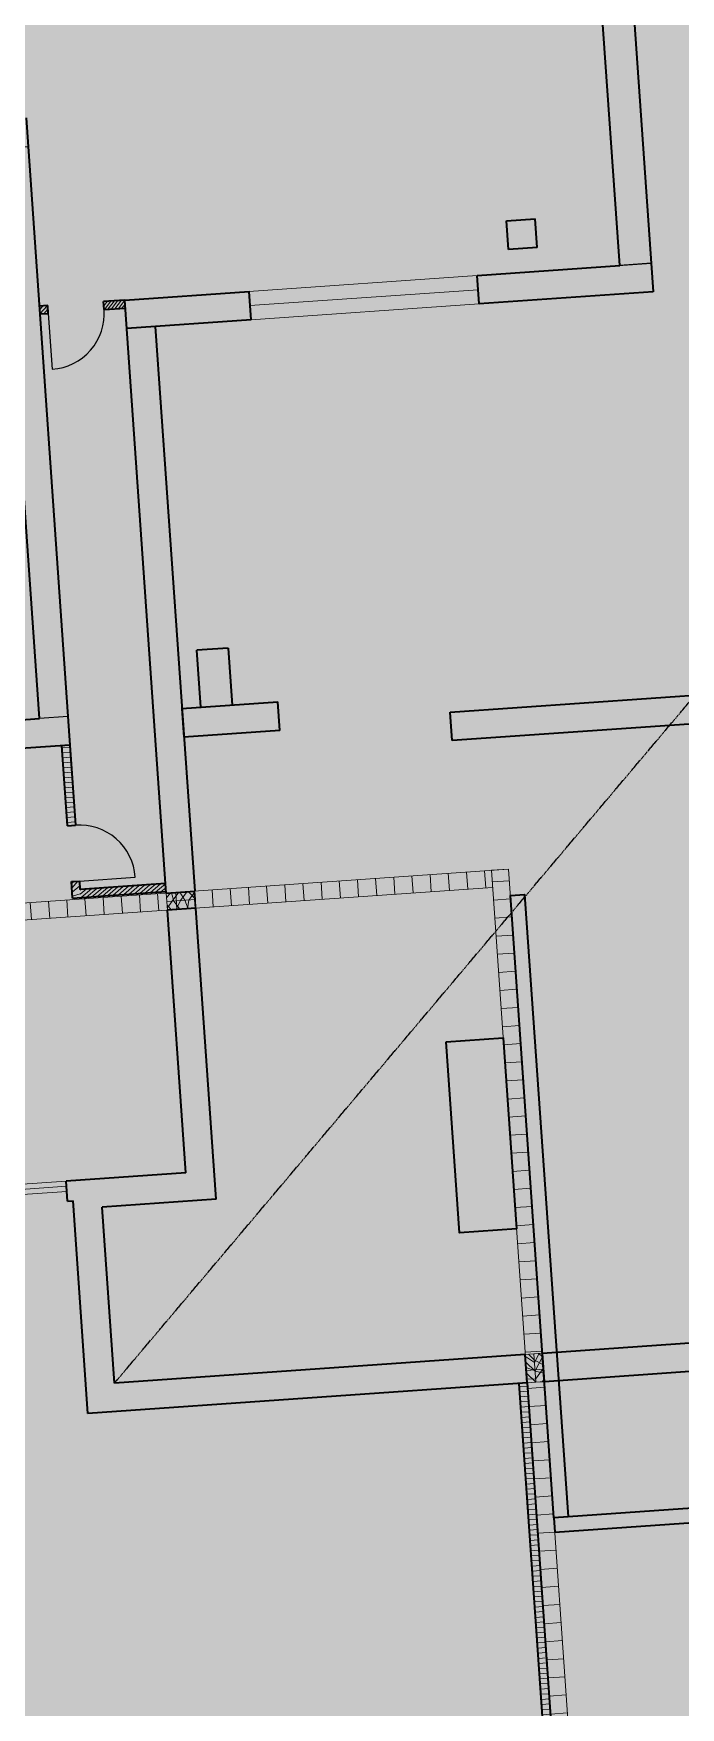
# Model space of a CAD drawing. Header units: millimetres. Extents: x 834311283 to 834708468, y 817882832 to 818197366.
# Drawn here: x 834526226 to 834537539, y 817984367 to 818013655 of the extents above; entities that cross this region are included whole.
import ezdxf

# ---------------------------------------------------------------- set-up
doc = ezdxf.new("R2010")
doc.units = ezdxf.units.MM
doc.header["$LTSCALE"] = 3
doc.linetypes.add('CENTER', pattern=[2, 1.25, -0.25, 0.25, -0.25])
for name, color, linetype, lineweight in [('3A35X-MAGP-P-ADR-B01-L1$0$UAJ-08GLAS', 7, 'Continuous', 5), ('Hatch (LTC&CB)', 252, 'Continuous', 35), ('UAJ-22INWA', 6, 'Continuous', 35), ('UAJ-22INWA-a', 1, 'Continuous', 13), ('UAJ-22INWA-h', 251, 'Continuous', 9), ('UAJ-23FLOR', 6, 'Continuous', 35), ('UAJ-23FLOR-h', 251, 'Continuous', 9), ('UAJ-28STRU', 6, 'Continuous', 35), ('UAJ-32INFR', 7, 'Continuous', 25), ('UAJ-57AIR', 1, 'Continuous', 13)]:
    doc.layers.add(name, color=color, linetype=linetype, lineweight=lineweight)
doc.layers.add('UAJ-00XREF', color=7, linetype='Continuous')
doc.layers.add('void', color=7, linetype='CENTER')
doc.layers.add('UAJ-22INWA-$', color=32, linetype='Continuous', plot=False)

# ---------------------------------------------------------------- blocks, each defined once
blk = doc.blocks.new('*U225')
at = {"layer": 'UAJ-22INWA-h'}
h = blk.add_hatch(dxfattribs=at)
h.set_pattern_fill('ANSI31', color=256, scale=20)
h.set_pattern_definition([(45, (-60.00000324222719, 12197.77315754088), (-44.90128060534576, 44.90128060534577), [])])
h.paths.add_polyline_path([(-8.242004980729689e-07, 6413.893093911705), (-3.914692285889032e-07, 6783.88006465122), (139.9999977011821, 6783.880064377039), (139.999997745288, 6413.893093995152)])
at = {"layer": 'UAJ-22INWA'}
for p, q in [((-6.751888861415978e-07, 6413.893094150124), (-5.404808405202743e-07, 6783.880064412801)), ((139.9999977756879, 6783.880064429057), (139.9999977303869, 6413.893094053022))]:
    blk.add_line(p, q, dxfattribs=at)
blk.add_lwpolyline([(-8.242004980729689e-07, 6413.893093911705), (139.999997745288, 6413.893093899784)], dxfattribs=at)
blk = doc.blocks.new('*U218')
at = {"layer": 'UAJ-22INWA-h'}
h = blk.add_hatch(dxfattribs=at)
h.set_pattern_fill('ANSI31', color=256, scale=20)
h.set_pattern_definition([(45, (-60.00000310752037, 11067.77038129996), (-44.90128060534576, 44.90128060534577), [])])
h.paths.add_polyline_path([(-6.894936745993618e-07, 5283.890317670788), (-3.914692285889032e-07, 6783.88006465122), (139.9999977011821, 6783.880064377039), (139.9999978799949, 5283.890317754234)])
at = {"layer": 'UAJ-22INWA'}
for p, q in [((-5.32120719637641e-07, 5143.61025980549), (-5.404808405202743e-07, 6783.880064412801)), ((139.9999977756879, 6783.880064429057), (139.9999978650937, 5283.890317812105))]:
    blk.add_line(p, q, dxfattribs=at)
blk = doc.blocks.new('*U219')
at = {"layer": 'UAJ-22INWA-h'}
h = blk.add_hatch(dxfattribs=at)
h.set_pattern_fill('ANSI31', color=256, scale=20)
h.set_pattern_definition([(45, (-60.00000311886052, 11162.8982860418), (-44.90128060534576, 44.90128060534577), [])])
h.paths.add_polyline_path([(-7.008338229752553e-07, 5379.018222412627), (-3.914692285889032e-07, 6783.88006465122), (139.9999977011821, 6783.880064377039), (139.9999978686547, 5379.018222496074)])
at = {"layer": 'UAJ-22INWA'}
for p, q in [((-5.518222110438842e-07, 5379.018222651046), (-5.404808405202743e-07, 6783.880064412801)), ((139.9999977756879, 6783.880064429057), (139.9999978537535, 5379.018222197184))]:
    blk.add_line(p, q, dxfattribs=at)
blk.add_lwpolyline([(-7.008338229752553e-07, 5379.018222412627), (139.9999978686547, 5379.018222400706)], dxfattribs=at)
blk = doc.blocks.new('*U339')
at = {"layer": 'UAJ-22INWA-h'}
h = blk.add_hatch(dxfattribs=at)
h.set_pattern_fill('ANSI31', color=256, scale=20)
h.set_pattern_definition([(45, (-60.00000170164438, -725.5726574401524), (-44.90128060534576, 44.90128060534577), [])])
h.paths.add_polyline_path([(3.129713945781987e-07, -3125.396366839595), (1.194169385598798e-08, 3399.823710421488), (139.9999981045931, 3399.823710147306), (139.9999988824599, -3125.396366756148)])
at = {"layer": 'UAJ-22INWA'}
for p, q in [((4.619830065095698e-07, -3125.396366601176), (-1.370699180753831e-07, 3399.82371018307)), ((139.9999981790988, 3399.823710139101), (139.9999988675588, -3125.396366842018))]:
    blk.add_line(p, q, dxfattribs=at)
blk = doc.blocks.new('*U299')
at = {"layer": 'UAJ-23FLOR-h'}
h = blk.add_hatch(dxfattribs=at)
h.set_pattern_fill('ANSI31', color=256, scale=100, angle=315)
h.set_pattern_definition([(0, (283.8211659752508, 17030.67912150409), (8.526512829121202e-14, 317.4999999999999), [])])
h.paths.add_polyline_path([(-1.758943426466431e-07, 975.5064311840456), (-1.735112363121516e-06, 18055.17269111121), (299.999996357539, 18055.17269093239), (299.9999983935942, 975.5064313628595)])
at = {"layer": 'UAJ-22INWA-h'}
blk.add_lwpolyline([(-1.758943426466431e-07, 975.5064311840456), (299.9999983935942, 975.5064312674936)], dxfattribs=at)
at = {"layer": 'UAJ-23FLOR-h'}
for p, q in [((-2.685351583823031e-08, 975.0162871198104), (-1.902005368399363e-06, 18355.17268949909)), ((299.9999964320447, 18055.17290769977), (299.9999983786947, 975.4903132508248))]:
    blk.add_line(p, q, dxfattribs=at)
blk = doc.blocks.new('*U272')
at = {"layer": 'UAJ-22INWA-h'}
h = blk.add_hatch(dxfattribs=at)
h.set_pattern_fill('CAS_ISOLATIE', color=256, scale=150)
h.set_pattern_definition([(59.99999999999999, (-209.9385632916629, -1.668441598212667e-07), (-129.9038105676658, 75.00000000000001), []), (120, (-209.9385632916629, -1.668441598212667e-07), (-129.9038105676658, -74.99999999999997), [])])
h.paths.add_polyline_path([(0, 0), (500, 3.973643458721199e-07), (500, 150.0000003973643), (0, 150)])
at = {"layer": 'UAJ-22INWA-a'}
blk.add_lwpolyline([(0, 0), (500, 3.973643458721199e-07), (500, 150.0000003973643), (0, 150)], close=True, dxfattribs=at)
blk = doc.blocks.new('*U183')
at = {"layer": 'UAJ-23FLOR-h'}
h = blk.add_hatch(dxfattribs=at)
h.set_pattern_fill('ANSI31', color=256, scale=100, angle=315)
h.set_pattern_definition([(0, (283.8211628431632, 43304.53058003092), (8.526512829121202e-14, 317.4999999999999), [])])
h.paths.add_polyline_path([(-8.387015952848742e-07, 6535.535902275324), (-4.204392752171771e-06, 38768.99467854676), (299.9999938882586, 38768.99467836795), (299.999997730787, 6535.535902454138)])
at = {"layer": 'UAJ-22INWA-h'}
blk.add_lwpolyline([(-8.387015952848742e-07, 6535.535902275324), (299.999997730787, 6535.535902358772)], dxfattribs=at)
at = {"layer": 'UAJ-23FLOR-h'}
for p, q in [((-6.8968999506589e-07, 6535.536099014992), (-4.353404364103142e-06, 38768.99467830834)), ((299.9999939627643, 38768.99489513533), (299.9999977158859, 6535.536099101124))]:
    blk.add_line(p, q, dxfattribs=at)
blk = doc.blocks.new('D980')
at = {"flags": 128}
blk.add_lwpolyline([(0, 0), (0, 980, -0.414213562373095), (980, 0)], format="xyb", dxfattribs=at)
blk = doc.blocks.new('*U395')
at = {"layer": 'UAJ-22INWA-h'}
h = blk.add_hatch(dxfattribs=at)
h.set_pattern_fill('ANSI31', color=256, scale=20)
h.set_pattern_definition([(45, (-60.00000268314761, 7507.873413519622), (-44.90128060534576, 44.90128060534577), [])])
h.paths.add_polyline_path([(-5.49419809203755e-07, 4108.865377320661), (-1.071703366051224e-07, 4399.008037221007), (139.999997985481, 4399.008036946826), (139.9999980200687, 4108.865377404107)])
at = {"layer": 'UAJ-22INWA'}
for p, q in [((-4.004081972723839e-07, 4108.865377559079), (-2.561819485364936e-07, 4399.008036982588)), ((139.9999980599868, 4399.008036998844), (139.9999979926369, 4249.018226874354))]:
    blk.add_line(p, q, dxfattribs=at)
blk.add_lwpolyline([(3.349899060367534e-06, 4399.008036959051), (140.0000019193876, 4399.00803694713)], dxfattribs=at)
blk = doc.blocks.new('*U396')
at = {"layer": 'UAJ-22INWA-h'}
h = blk.add_hatch(dxfattribs=at)
h.set_pattern_fill('ANSI31', color=256, scale=20)
h.set_pattern_definition([(45, (-60.00000294658938, 9717.783414892236), (-44.90128060534576, 44.90128060534577), [])])
h.paths.add_polyline_path([(-6.894936745993618e-07, 5283.890317670788), (-2.305382338363415e-07, 5433.893098243493), (139.9999978621131, 5433.893097969312), (139.9999978799949, 5283.890317754234)])
at = {"layer": 'UAJ-22INWA'}
for p, q in [((-5.404820626679907e-07, 5283.890317909207), (-3.795498457677127e-07, 5433.893098005075)), ((139.9999979366189, 5433.89309802133), (139.9999978650937, 5283.890317812105))]:
    blk.add_line(p, q, dxfattribs=at)
blk.add_lwpolyline([(3.226531163136315e-06, 5433.893097981538), (140.0000017960197, 5433.893097969616)], dxfattribs=at)
blk = doc.blocks.new('GBP-LB02_LEV-6.53')
at = {"layer": 'UAJ-23FLOR-h'}
h = blk.add_hatch(dxfattribs=at)
h.set_pattern_fill('EARTH', color=256, scale=180, angle=45)
h.set_pattern_definition([(48.99890852994428, (833819452.4835471, 817786003.3590384), (-112.7268621600291, 1612.510668041472), [1143, -1143]), (48.99890852994428, (833819129.0015101, 817786284.568502), (-112.7268621600291, 1612.510668041472), [1143, -1143]), (48.99890852994428, (833818805.5194733, 817786565.7779655), (-112.7268621600291, 1612.510668041472), [1143, -1143]), (138.9989085299443, (833818791.4286155, 817786767.341799), (-1612.510668041472, -112.7268621600291), [1143, -1143]), (138.9989085299443, (833819072.638079, 817787090.823836), (-1612.510668041472, -112.7268621600291), [1143, -1143]), (138.9989085299443, (833819353.8475426, 817787414.3058729), (-1612.510668041472, -112.7268621600291), [1143, -1143])])
h.paths.add_polyline_path([(834607546.489914, 818192773.8916651), (834673232.9368618, 818197365.8780692), (834691373.7887626, 817937868.569913), (834685588.4607487, 817937127.6430434), (834685105.737498, 817940896.857602), (834650587.6674813, 817936476.1289068), (834651070.3907301, 817932706.9143615), (834551919.0352749, 817920008.601796), (834482026.6875536, 817893354.505612), (834383075.7475835, 817886437.076049), (834441506.4995006, 817949096.3580177), (834458453.7500002, 817967379.2999998), (834478637.6000003, 817989841.6999999), (834483448.3000003, 817995421.2999997), (834489786.8000002, 818002934.0999999), (834500656.3000004, 818016266.1), (834508244.2000003, 818025929.9), (834515683.5000002, 818035708.4999999), (834523692.1500002, 818046595.75), (834532219.3000002, 818058623.75), (834546606.4000003, 818080041.6), (834556456.7000003, 818095618.3000001), (834568418.3000003, 818115665.3), (834578621.5500003, 818133890.65), (834588349.1000003, 818152374.5), (834599172.5000002, 818174435.3000001)])
h.paths.add_polyline_path([(834640304.9205754, 818055632.724982), (834646290.8670971, 818056051.8197085), (834642791.68405, 818105910.8518904), (834636806.9000093, 818105492.4693737), (834634251.8150861, 818142031.4177986), (834610016.1973183, 818140337.1580075), (834609788.3040171, 818143597.0764725), (834587768.8782567, 818140310.2094649), (834567220.9581476, 818104369.6835257), (834565437.03285, 818101393.3793707), (834564610.1881045, 818100023.5882319), (834562784.5789996, 818096938.6312524), (834556654.2675333, 818087090.8253415), (834555720.087261, 818085606.747942), (834554860.1115384, 818084257.5104698), (834550875.6697745, 818078006.2196822), (834545204.9353101, 818069586.3739132), (834542258.3943995, 818065225.6315111), (834541362.7922996, 818063899.7744757), (834537651.0516131, 818058368.7728037), (834531077.6581107, 818048811.4306496), (834524249.2454296, 818039614.411969), (834520784.8111324, 818034888.8899139), (834515055.3396788, 818027075.672479), (834507323.9410119, 818017200.0913588), (834503054.2627076, 818011761.6223992), (834508701.854493, 817930984.42202), (834535271.705267, 817933687.1625333), (834599034.8614085, 817940173.2834697), (834631909.3504056, 817943517.3124893), (834645776.1065576, 817944927.9001964), (834645137.4445837, 817954063.3931775), (834645032.8383249, 817955559.7412419), (834644307.9897524, 817965928.697765), (834644203.3835472, 817967425.0458288), (834643505.5806562, 817977406.6319067), (834643400.9743955, 817978902.9799666), (834642523.6623843, 817991452.5625781), (834642419.056123, 817992948.9106454), (834641155.0647764, 818011283.8032656), (834643398.9266214, 818011440.903013)], flags=16)
h.paths.add_polyline_path([(834450838.26049, 817950881.8800887), (834498826.0982957, 817954236.5978773), (834500064.56546, 817936519.6245999), (834506621.1639228, 817936977.9811146), (834507095.3787206, 817930194.5365381), (834500538.7478187, 817929736.1777552), (834500559.3027261, 817929436.8825322), (834452571.8298296, 817926082.1901612)], flags=16)
at = {"layer": '3A35X-MAGP-P-ADR-B01-L1$0$UAJ-08GLAS'}
for p, q in [((834522803.9427505, 817993297.0806605), (834526794.2030402, 817993576.048072)), ((834522810.2191229, 817993207.2997768), (834526800.4799743, 817993486.2672273)), ((834522816.4954945, 817993117.5189039, 7.63089325062083e-09), (834526806.7568767, 817993396.4863923, -3.26088667179647e-09))]:
    blk.add_line(p, q, dxfattribs=at)
at = {"layer": 'UAJ-28STRU'}
for points in [[(834535574.9128004, 817987701.110324), (834535325.4800221, 817987683.6740032), (834534564.3616002, 817998571.7440547), (834534813.7943785, 817998589.1803755)], [(834544185.968053, 817988303.0894374), (834535325.5200508, 817987683.7096786), (834535342.9558331, 817987434.2846036), (834544203.4038353, 817988053.6643623)]]:
    blk.add_lwpolyline(points, close=True, dxfattribs=at)
at = {"layer": 'UAJ-57AIR', "ltscale": 10}
for p, q in [((834529993.4623961, 818009143.3018136), (834533983.7217036, 818009422.2832863)), ((834530010.8945554, 818008893.9420593), (834534001.153863, 818009172.9235321)), ((834530028.3289229, 818008644.5507145), (834534018.5882305, 818008923.5321871))]:
    blk.add_line(p, q, dxfattribs=at)
at = {"layer": 'void', "ltscale": 5}
blk.add_line((834527642.2691246, 817990043.0857306), (834571659.9749207, 818042228.3907853), dxfattribs=at)
at = {"layer": 'UAJ-22INWA', "rotation": 273.9935757104407}
for name, p, xscale in [('*U396', (834521063.6161215, 818008379.3918382), -1), ('*U225', (834521063.6161216, 818008379.3918383), -0.9999999999999942), ('*U218', (834521777.3860997, 817998169.6573876), -0.9999999999999942)]:
    blk.add_blockref(name, p, dxfattribs=dict(at, xscale=xscale))
at = {"layer": 'UAJ-22INWA'}
for name, p, rotation in [('*U219', (834527194.6779907, 817994428.8411968), 3.993575566332343), ('*U395', (834527194.6779906, 817994428.8411967), 3.993575566332343), ('*U272', (834528557.0041798, 817998467.1964523), 3.998908481464527), ('*U272', (834528567.4648001, 817998317.5616454), 3.998908481464527), ('*U272', (834535009.1448845, 817990056.9910933), 93.99890848146451), ('*U272', (834535158.7796913, 817990067.4517137), 93.99890848146451), ('*U339', (834534957.0475051, 817986645.1035671), 3.998872165996803)]:
    blk.add_blockref(name, p, dxfattribs=dict(at, rotation=rotation))
at = {"layer": 'UAJ-23FLOR', "color": 30, "lineweight": 20, "true_color": 0xeb7500}
for name, p, rotation in [('*U299', (834516221.1406555, 817997755.2797844), 273.998651589557), ('*U183', (834534075.8886237, 818005554.8683181), 183.9986515895572)]:
    blk.add_blockref(name, p, dxfattribs=dict(at, rotation=rotation))
at = {"layer": 'UAJ-32INFR', "xscale": -1}
for p, rotation in [((834526484.3237474, 818008757.7079155), 183.9988561675674), ((834527028.2448385, 817998826.947443), 273.9988562259619)]:
    blk.add_blockref('D980', p, dxfattribs=dict(at, rotation=rotation))
blk = doc.blocks.new('GBP-STR-B02-L1')
at = {"layer": 'UAJ-28STRU', "ltscale": 2}
for p, q in [((834529066.3804767, 817998352.4148844), (834528567.5983495, 817998317.5381018)), ((834528888.7071291, 817993722.5510051), (834528567.5983495, 817998317.5381018)), ((834529422.3454548, 817993258.6442213), (834529066.3804767, 817998352.4148844)), ((834528888.7071291, 817993722.5510051), (834526794.1997656, 817993576.0949199)), ((834526818.61443, 817993226.8533555), (834526794.1997657, 817993576.0949199)), ((834526818.61443, 817993226.8533555), (834526917.9935707, 817993233.7982095)), ((834527178.252781, 817989509.4271463), (834526917.9847921, 817993233.7975961)), ((834529422.3454548, 817993258.6442213), (834527427.2169459, 817993119.1370918)), ((834527642.1787099, 817990043.0874947), (834527427.2169459, 817993119.1370918)), ((834534824.6413424, 817990545.3131624), (834527642.1787099, 817990043.0874947)), ((834534859.4975408, 817990046.5295964), (834534824.6413424, 817990545.3131624)), ((834534859.4975408, 817990046.5295964), (834527178.252781, 817989509.4271463))]:
    blk.add_line(p, q, dxfattribs=at)
at = {"layer": 'UAJ-28STRU', "ltscale": 2, "flags": 128}
blk.add_lwpolyline([(834533440.0705585, 817996012.9635556), (834534437.6256944, 817996082.7003102), (834534671.3165003, 817992739.8509772), (834533673.7613645, 817992670.1142225)], close=True, dxfattribs=at)
blk = doc.blocks.new('*U525')
at = {"layer": 'UAJ-22INWA'}
for p, q in [((499.9999996125696, 6500.000008390756), (500.0000008046625, -4499.999993280752)), ((5.662438979854302e-07, -3999.999992463996), (-4.470350631819997e-07, 6000.000007897635))]:
    blk.add_line(p, q, dxfattribs=at)
at = {"layer": 'UAJ-22INWA-$'}
blk.add_lwpolyline([(4.172322860540589e-07, -3999.999992702415), (-2.980234512506286e-07, 6000.000008136054), (499.9999995827673, 6000.000008076449), (500.0000007748602, -3999.999992404392)], close=True, dxfattribs=at)
blk = doc.blocks.new('*U512')
at = {"layer": 'UAJ-22INWA'}
for p, q in [((8.386368789930435e-07, -6284.9978580611), (-3.955982492627186e-07, 5568.516647189549)), ((499.9999979205704, 5568.516647360158), (499.9999992442125, -6284.997858821953))]:
    blk.add_line(p, q, dxfattribs=at)
blk.add_lwpolyline([(3.210482759641309e-06, 5568.516647146521), (500.0000017799712, 5568.516647349176)], dxfattribs=at)
at = {"layer": 'UAJ-22INWA-$'}
blk.add_lwpolyline([(6.896252671140246e-07, -6284.997859177846), (-2.465866373313474e-07, 5568.516647427968), (499.9999978460646, 5568.516647368363), (499.9999992591137, -6284.997858879823)], close=True, dxfattribs=at)
blk = doc.blocks.new('*U479')
at = {"layer": 'UAJ-22INWA'}
for p, q in [((4.452450070786541e-07, -2984.98910363982), (3.641827675053833e-07, -804.9891037590294)), ((500.0000004684909, -804.9891038864446), (500.00000063896, -2984.989103852949))]:
    blk.add_line(p, q, dxfattribs=at)
blk.add_lwpolyline([(2.962333951472829e-07, -2984.989103878239), (500.0000006538612, -2984.989103973607)], dxfattribs=at)
at = {"layer": 'UAJ-22INWA-$'}
blk.add_lwpolyline([(2.962333951472829e-07, -2984.989103878239), (5.131943794367544e-07, -804.9891035206108), (500.0000003939851, -804.9891038782387), (500.0000006538612, -2984.989103878239)], close=True, dxfattribs=at)
blk = doc.blocks.new('*U484')
at = {"layer": 'UAJ-22INWA'}
for p, q in [((-3.181862382516186e-07, 3419.137801681414), (-1.989769486883119e-07, 3919.137819634644)), ((499.9999999053313, 3919.137819814929), (499.9999998755288, 3419.137801827165))]:
    blk.add_line(p, q, dxfattribs=at)
for points in [[(3.407104060215715e-06, 3919.137819591615), (500.000003764732, 3919.137819794271)], [(-4.671978501846752e-07, 3419.137801471272), (499.99999989043, 3419.137801673927)]]:
    blk.add_lwpolyline(points, dxfattribs=at)
at = {"layer": 'UAJ-22INWA-$'}
blk.add_lwpolyline([(-4.671978501846752e-07, 3419.137801471272), (-4.996533675694081e-08, 3919.137819873062), (499.9999998308255, 3919.137819813458), (499.99999989043, 3419.137801769295)], close=True, dxfattribs=at)
blk = doc.blocks.new('*U587')
at = {"layer": 'UAJ-22INWA'}
for p, q in [((2.588066934023915e-07, -1421.029921504444), (-6.366017828369764e-07, 7590.200939711699)), ((549.9999995243944, 7590.20093997162), (550.0000005539151, -1921.049537479139))]:
    blk.add_line(p, q, dxfattribs=at)
at = {"layer": 'UAJ-22INWA-$'}
blk.add_lwpolyline([(1.097950814710202e-07, -1421.029921742862), (-4.875901709056052e-07, 7590.200939950118), (549.9999994498886, 7590.200939920315), (550.0000005241111, -1421.029921415037)], close=True, dxfattribs=at)
blk = doc.blocks.new('*U592')
at = {"layer": 'UAJ-22INWA'}
for p, q in [((1.068052284832466e-06, -7959.47661054227), (1.092807053808542e-07, 1333.284798277869)), ((500.0000002135888, 1333.284798090554), (500.0000012915696, -8459.476610784906))]:
    blk.add_line(p, q, dxfattribs=at)
blk.add_lwpolyline([(3.715361714284882e-06, 1333.284798234841), (500.0000040729896, 1333.284798139474)], dxfattribs=at)
at = {"layer": 'UAJ-22INWA-$'}
blk.add_lwpolyline([(9.488429952853039e-07, -8459.476610841415), (2.582923173122254e-07, 1333.284798516287), (500.000000139083, 1333.284798158659), (500.0000013064708, -8459.476610841415)], close=True, dxfattribs=at)
blk = doc.blocks.new('*U593')
at = {"layer": 'UAJ-22INWA'}
for p, q in [((2.809292425489027e-07, -1606.607217448503), (-7.502312940035872e-07, 8793.394242575747)), ((499.9999993838811, 8293.3719493867), (500.0000004746443, -1606.60718043911))]:
    blk.add_line(p, q, dxfattribs=at)
blk.add_lwpolyline([(1.319176305969449e-07, -1606.607217341538), (500.0000004895454, -1606.607217138883)], dxfattribs=at)
at = {"layer": 'UAJ-22INWA-$'}
blk.add_lwpolyline([(1.319176305969449e-07, -1606.607217341538), (-5.714173596516048e-07, 8293.39424214272), (499.9999993093734, 8293.394242083115), (500.0000004895454, -1606.607217043515)], close=True, dxfattribs=at)
blk = doc.blocks.new('*U595')
at = {"layer": 'UAJ-22INWA'}
for p, q in [((5.489570753454133e-07, -3854.98910363982), (3.641827675053833e-07, -804.9891037590294)), ((499.9999986803516, -804.9891038864446), (499.999998905359, -3304.989104327262))]:
    blk.add_line(p, q, dxfattribs=at)
blk.add_lwpolyline([(3.970263776409411e-06, -804.9891038020567), (500.0000025397524, -804.9891038974245)], dxfattribs=at)
at = {"layer": 'UAJ-22INWA-$'}
blk.add_lwpolyline([(3.99945463414042e-07, -3854.989103878239), (5.131943794367544e-07, -804.9891035206108), (499.9999986058458, -804.9891038782387), (499.999998969434, -3854.989103878239)], close=True, dxfattribs=at)
blk = doc.blocks.new('*U599')
at = {"layer": 'UAJ-22INWA'}
for p, q in [((1.577865305025995e-07, -573.6111978823267), (1.363279082381857e-07, 1106.404609514962)), ((499.9999984524963, 1106.404609938671), (499.9999985633623, -573.6111977365756))]:
    blk.add_line(p, q, dxfattribs=at)
blk.add_lwpolyline([(8.774918569542933e-09, -573.6111980924691), (499.9999985782634, -573.6111978898136)], dxfattribs=at)
at = {"layer": 'UAJ-22INWA-$'}
blk.add_lwpolyline([(8.774918569542933e-09, -573.6111980924691), (2.853404623692768e-07, 1106.388802265159), (499.9999983779919, 1106.388802205554), (499.9999985782634, -573.6111977944458)], close=True, dxfattribs=at)
blk = doc.blocks.new('*U600')
at = {"layer": 'UAJ-22INWA'}
for p, q in [((7.672420564998965e-08, 106.3888021176733), (1.363279082381857e-07, 1106.404609514962)), ((549.9999984524964, 1106.404609968473), (549.9999984822999, 106.3888022932267))]:
    blk.add_line(p, q, dxfattribs=at)
blk.add_lwpolyline([(-7.228740628306696e-08, 106.3888019075309), (549.9999984972011, 106.3888021399887)], dxfattribs=at)
at = {"layer": 'UAJ-22INWA-$'}
blk.add_lwpolyline([(-7.228740628306696e-08, 106.3888019075309), (2.853404623692768e-07, 1106.388802265159), (549.9999983779919, 1106.388802235356), (549.9999984972011, 106.3888022353565)], close=True, dxfattribs=at)
blk = doc.blocks.new('GBP-STR-B02-L2')
at = {"layer": 'UAJ-22INWA'}
blk.add_lwpolyline([(834526861.8957591, 818001206.0006255), (834525320.6438644, 818001098.257582), (834525285.7751291, 818001597.0402708), (834526328.2443342, 818001669.9145808)], dxfattribs=at)
for name, p, rotation in [('*U587', (834536378.5325426, 818011014.2483689), 3.99890852608986), ('*U525', (834526049.2944529, 818005660.1760889), 3.99890852608986), ('*U484', (834538441.8989503, 818010151.2662385), 93.99890853472759), ('*U595', (834533215.5589705, 818008867.3942795), 93.99890852352523), ('*U479', (834527053.1132402, 818008436.5920624), 93.99890852352523), ('*U593', (834528434.5028359, 818000219.5269965), 3.998908526089864), ('*U600', (834529622.8828901, 818003008.9744486), 183.9989085100262), ('*U512', (834539103.5445356, 818001671.6859139), 93.99890853423754), ('*U599', (834529960.7460124, 818001422.2843752), 93.99890851002621), ('*U592', (834536488.9308245, 817990159.9667653), 93.99890852352523)]:
    blk.add_blockref(name, p, dxfattribs=dict(at, rotation=rotation))

msp = doc.modelspace()

# ---------------------------------------------------------------- hatches: boundary and pattern name
at = {"layer": 'Hatch (LTC&CB)'}
h = msp.add_hatch(color=256, dxfattribs=at)
h.dxf.hatch_style = 1
h.paths.add_polyline_path([(834559573.4371741, 818078677.8399037), (834559695.0756814, 818078866.3139815), (834553942.1014596, 818082817.2111235), (834550875.6736776, 818078006.2157004), (834545204.9392027, 818069586.3699163), (834541362.7955292, 818063899.7709482), (834537651.0555159, 818058368.7688218), (834531077.4654778, 818048811.1409165), (834524249.9406248, 818039613.5606796), (834520784.6588076, 818034889.0016383), (834514978.221307, 818026972.1957152), (834507323.8989643, 818017200.7446709), (834503054.262707, 818011761.6223993), (834508701.8544925, 817930984.4220201), (834645776.1065571, 817944927.9001966), (834645087.2963749, 817954780.900776), (834632967.232029, 817953933.6153294), (834631478.2610402, 817953723.487452), (834621964.2149237, 817953058.3826838), (834621522.3774838, 817959378.6828537), (834622806.1565553, 817959468.4288538), (834618963.4832495, 818014436.2860692), (834612647.1381927, 818019927.2116815), (834608843.876658, 818019661.6306973), (834608946.3383887, 818018195.4174135), (834608677.0481988, 818018176.5919555), (834608902.285401, 818014954.454745), (834601170.2576475, 818014413.942529), (834600936.6512012, 818017755.7659361), (834599410.3688987, 818017649.0728703), (834599319.7422287, 818018970.7371502), (834594177.1680617, 818018611.2319504), (834593966.5653642, 818021623.8154658), (834594708.1177104, 818021675.6454707), (834594587.3647605, 818023402.6788216), (834592085.172055, 818023227.7796949), (834592547.1778132, 818016618.355669), (834580103.5568867, 818015748.451149), (834579617.3731202, 818022703.2341713), (834578992.6807954, 818022659.5633892), (834577313.5740993, 818046678.5227253), (834552648.1772562, 818044954.2785891), (834552163.5868412, 818051887.0528865), (834556024.7042569, 818052156.9746287), (834555752.4969037, 818056050.7871158), (834562550.9641379, 818056526.0521065), (834562440.0816244, 818058112.1810652), (834556519.4718986, 818057698.2850455), (834555494.6509069, 818072357.9211797)])

# ---------------------------------------------------------------- block references
at = {"layer": 'UAJ-00XREF'}
for name in ['GBP-LB02_LEV-6.53', 'GBP-STR-B02-L1', 'GBP-STR-B02-L2']:
    msp.add_blockref(name, (0, 0), dxfattribs=at)

doc.saveas('drawing.dxf')
